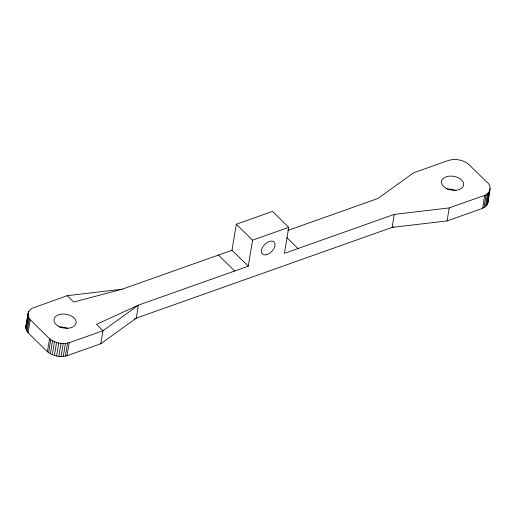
<?xml version="1.0" encoding="UTF-8"?>
<svg xmlns="http://www.w3.org/2000/svg" width="516" height="516" viewBox="0 0 516 516"><rect width="100%" height="100%" fill="white"/><g stroke="black" fill="none" stroke-linecap="round" stroke-linejoin="round"><path stroke-width="0.77" d="M393.631 226.866L136.276 318.146L100.814 343.746L67.016 355.737C60.359 357.478 52.774 356.085 47.388 351.738L28.045 332.768L26.387 330.246L25.8 327.376L28.154 312.973L29.515 310.406L32.056 308.323L67.203 295.681L122.176 289.205L232.013 250.247L236.315 224.241L272.487 211.405L288.741 227.343L284.439 253.35L394.276 214.398L449.23 207.922L482.602 196.093C489.871 195.364 492.993 185.754 486.414 181.716L470.153 165.778C464.387 159.663 454.557 157.928 446.837 161.024L413.497 172.854L378.035 198.454L287.812 230.452M25.8 327.376L28.154 312.973M394.276 214.398L392.121 227.401L447.075 220.932L482.595 208.335C485.82 207.103 488.71 203.852 487.917 200.202M26.774 323.119L27.032 321.584M27.413 319.294L27.664 317.759M27.916 316.231L28.167 314.702M28.425 313.173L28.677 311.638M25.929 328.808L28.083 315.798L27.954 314.367M26.387 330.246L28.541 317.237L28.083 315.798M27.161 331.659L29.315 318.649L28.541 317.237M28.045 332.768L30.199 319.765L29.315 318.649M47.388 351.738L49.542 338.728L30.199 319.765M48.646 352.718L50.794 339.715L49.542 338.728M50.394 353.783L52.548 340.779L50.794 339.715M52.335 354.698L54.49 341.689L52.548 340.779M54.419 355.434L56.573 342.43L54.49 341.689M56.605 355.988L58.759 342.979L56.573 342.43M58.843 356.337L60.998 343.333L65.435 343.404L69.518 342.643L102.968 330.743L138.43 305.143L248.267 266.185L252.569 240.179L236.315 224.241M61.088 356.479L63.236 343.475M63.287 356.414L65.435 343.404M65.397 356.13L67.544 343.127M67.016 355.737L69.17 342.734M100.814 343.746L102.968 330.743L96.466 324.364L138.43 305.143L136.276 318.146L134.102 319.14M447.075 220.932L449.23 207.922M482.595 208.335L484.743 195.325M483.943 207.677L486.098 194.667M485.35 206.71L487.504 193.7M486.485 205.594L488.639 192.591M487.323 204.362L489.478 191.352M487.846 203.027L490.2 188.624M26 325.977L26.522 324.648M252.569 240.179L288.741 227.343M122.176 289.205L73.704 302.054L67.203 295.681M58.759 342.979L60.998 343.333M286.793 237.554L298.003 248.544M232.013 250.247L248.267 266.185M218.449 255.059L234.703 270.997M59.624 327.092A11.229 6.992 9.4 0 1 67.454 328.195M447.385 189.133A11.229 6.992 9.4 0 1 455.854 190.604M57.979 325.899A11.229 6.992 9.4 0 0 76.02 323.397A11.229 6.992 9.4 0 0 61.088 314.167A11.229 6.992 9.4 0 0 57.979 325.899M445.94 188.205A11.229 6.992 9.4 0 0 463.645 185.141A11.229 6.992 9.4 0 0 448.165 176.304A11.229 6.992 9.4 0 0 445.94 188.205M266.604 254.659A8.424 4.928 -45.6 0 0 274.776 243.01A8.424 4.928 -45.6 0 0 263.212 246.306A8.424 4.928 -45.6 0 0 266.604 254.659"/></g></svg>
